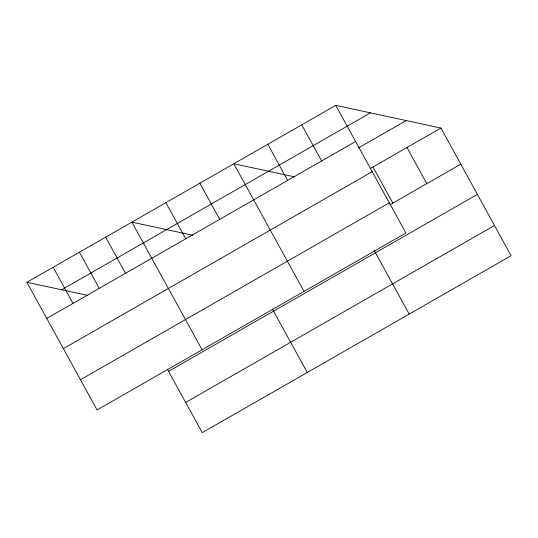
<?xml version="1.0" encoding="UTF-8"?>
<svg xmlns="http://www.w3.org/2000/svg" width="538" height="538" viewBox="0 0 538 538"><rect width="100%" height="100%" fill="white"/><g stroke="black" fill="none" stroke-linecap="round" stroke-linejoin="round"><path stroke-width="0.81" d="M335.739 105.361L405.914 233.015L97.075 409.949L26.9 282.295L335.739 105.361L440.925 128.051L511.1 255.705L202.261 432.639L167.365 369.155M61.608 289.78L370.447 112.852M46.759 318.422L355.598 141.494M358.503 147.896L406.21 120.566M370.083 168.636L440.925 128.051M63.37 348.624L372.202 171.696M80.471 379.741L389.31 202.813M389.949 204.763L460.784 164.184M168.549 371.314L477.388 194.386M185.657 402.431L494.496 225.503M294.757 176.894L233.822 163.747L303.997 291.401M192.839 235.281L131.904 222.133L202.086 349.787M26.9 282.295L87.835 295.436M406.95 147.513L426.809 183.646M372.975 166.975L392.841 203.108M374.287 250.614L409.183 314.091M301.764 124.823L321.63 160.956M267.796 144.285L287.655 180.418M272.369 309L307.265 372.478M199.847 183.209L219.712 219.343M165.879 202.671L185.738 238.805M105.656 237.177L125.515 273.304M79.402 252.214L99.268 288.341M53.154 267.251L73.013 303.385"/></g></svg>
